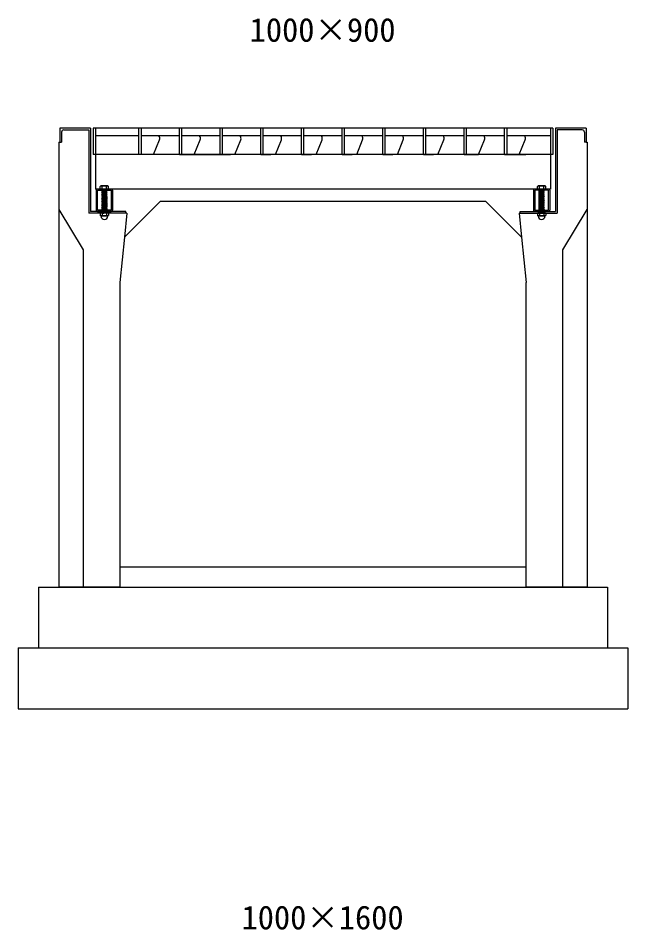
# Model space of a CAD drawing. Units: millimetres, scale not verified. Extents: x -16800 to 16800, y -5940 to 5940.
# Drawn here: x -13150 to -11650, y -2704 to -459 of the extents above; entities that cross this region are included whole.
import ezdxf
from ezdxf.enums import TextEntityAlignment as Align

# ---------------------------------------------------------------- set-up
doc = ezdxf.new("R2010")
doc.units = ezdxf.units.MM
doc.header["$LTSCALE"] = 20
doc.linetypes.add('DOTTED', pattern=[1.75, 0.25, -1.5])
for name, color, linetype, lineweight in [('0-2_HATCH', 6, 'Continuous', 25), ('0-5_OUTLINE', 3, 'Continuous', 25), ('0-6_TXT', 7, 'Continuous', 25)]:
    doc.layers.add(name, color=color, linetype=linetype, lineweight=lineweight)
doc.styles.add('ＭＳ ゴシック', font='')
doc.styles.get('ＭＳ ゴシック').set_extended_font_data('MS Gothic')

msp = doc.modelspace()

# ---------------------------------------------------------------- linework, layer by layer
at = {"layer": '0-2_HATCH'}
for p, q in [((-13043, -739.85), (-13043, -764.85)), ((-13037.5, -734.35), (-12976, -734.35)), ((-12976, -734.35), (-12976, -939.35)), ((-12971.5, -729.85), (-12971.5, -934.85)), ((-12959.5, -729.85), (-12959.5, -879.85)), ((-12852.5, -794.85), (-12852.5, -729.85)), ((-12846.5, -794.85), (-12846.5, -729.85)), ((-12752.5, -794.85), (-12752.5, -729.85)), ((-12746.5, -794.85), (-12746.5, -729.85)), ((-12652.5, -794.85), (-12652.5, -729.85)), ((-12646.5, -794.85), (-12646.5, -729.85)), ((-12552.5, -794.85), (-12552.5, -729.85)), ((-12546.5, -794.85), (-12546.5, -729.85)), ((-12452.5, -794.85), (-12452.5, -729.85)), ((-12446.5, -794.85), (-12446.5, -729.85)), ((-12352.5, -794.85), (-12352.5, -729.85)), ((-12346.5, -794.85), (-12346.5, -729.85)), ((-12252.5, -794.85), (-12252.5, -729.85)), ((-12246.5, -794.85), (-12246.5, -729.85)), ((-12152.5, -794.85), (-12152.5, -729.85)), ((-12146.5, -794.85), (-12146.5, -729.85)), ((-12052.5, -794.85), (-12052.5, -729.85)), ((-12046.5, -794.85), (-12046.5, -729.85)), ((-11952.5, -794.85), (-11952.5, -729.85)), ((-11946.5, -794.85), (-11946.5, -729.85)), ((-11839.5, -729.85), (-11839.5, -879.85)), ((-11833.5, -729.85), (-11833.5, -794.85)), ((-11827.5, -729.85), (-11827.5, -934.85)), ((-11823, -734.35), (-11823, -939.35)), ((-11761.5, -734.35), (-11823, -734.35)), ((-11756, -739.85), (-11756, -764.85)), ((-12852.5, -748.84), (-12959.5, -748.84)), ((-12752.5, -748.84), (-12846.5, -748.84)), ((-12816.5, -794.84), (-12801.93, -758.42)), ((-12652.5, -748.84), (-12746.5, -748.84)), ((-12716.5, -794.84), (-12701.93, -758.42)), ((-12552.5, -748.84), (-12646.5, -748.84)), ((-12616.5, -794.84), (-12601.93, -758.42)), ((-12452.5, -748.84), (-12546.5, -748.84)), ((-12516.5, -794.84), (-12501.93, -758.42)), ((-12352.5, -748.84), (-12446.5, -748.84)), ((-12416.5, -794.84), (-12401.93, -758.42)), ((-12252.5, -748.84), (-12346.5, -748.84)), ((-12316.5, -794.84), (-12301.93, -758.42)), ((-12152.5, -748.84), (-12246.5, -748.84)), ((-12216.5, -794.84), (-12201.93, -758.42)), ((-12052.5, -748.84), (-12146.5, -748.84)), ((-12116.5, -794.84), (-12101.93, -758.42)), ((-11952.5, -748.84), (-12046.5, -748.84)), ((-11839.5, -748.85), (-11946.5, -748.85)), ((-11916.5, -794.85), (-11901.93, -758.42)), ((-13047.5, -764.85), (-13043, -764.85)), ((-11751.5, -764.85), (-11756, -764.85)), ((-11833.5, -794.85), (-12965.5, -794.85)), ((-12752.5, -794.85), (-12627.5, -794.85)), ((-12552.5, -794.85), (-12527.5, -794.85)), ((-12452.5, -794.85), (-12427.5, -794.85)), ((-12352.5, -794.85), (-12327.5, -794.85)), ((-12252.5, -794.85), (-12227.5, -794.85)), ((-12152.5, -794.85), (-12127.5, -794.85)), ((-12052.5, -794.85), (-12027.5, -794.85)), ((-11952.5, -794.85), (-11911.5, -794.85)), ((-11946.5, -794.85), (-11900.5, -794.85)), ((-12946, -872.34), (-12948, -873.84)), ((-12948, -879.84), (-12948, -873.84)), ((-12947.67, -873.57), (-12946, -872.34)), ((-12929, -872.35), (-12946, -872.34)), ((-12943, -879.85), (-12943, -873.84)), ((-12932, -879.85), (-12932, -873.84)), ((-12927.32, -873.57), (-12929, -872.35)), ((-12927, -879.85), (-12927, -873.84)), ((-11870, -872.34), (-11872, -873.84)), ((-11872, -879.84), (-11872, -873.84)), ((-11871.67, -873.57), (-11870, -872.34)), ((-11853, -872.35), (-11870, -872.34)), ((-11867, -879.85), (-11867, -873.84)), ((-11856, -879.85), (-11856, -873.84)), ((-11851.33, -873.57), (-11853, -872.35)), ((-11851, -879.85), (-11851, -873.84)), ((-11839.5, -879.85), (-12959.5, -879.85)), ((-12957.5, -882.85), (-12957.5, -931.85)), ((-12954.5, -879.85), (-12920.5, -879.85)), ((-12927, -879.85), (-12948, -879.84)), ((-12944, -879.85), (-12931, -879.84)), ((-12944, -880.85), (-12943, -879.85)), ((-12943, -881.85), (-12944, -880.85)), ((-12944, -882.85), (-12943, -881.85)), ((-12943, -883.85), (-12944, -882.85)), ((-12944, -884.85), (-12943, -883.85)), ((-12931, -883.85), (-12944, -884.85)), ((-12943, -885.85), (-12944, -884.85)), ((-12944, -886.85), (-12943, -885.85)), ((-12931, -885.85), (-12944, -886.85)), ((-12943, -887.84), (-12944, -886.85)), ((-12944, -888.85), (-12943, -887.84)), ((-12931, -887.84), (-12944, -888.85)), ((-12943, -889.85), (-12944, -888.85)), ((-12944, -890.85), (-12943, -889.85)), ((-12931, -889.85), (-12944, -890.85)), ((-12943, -891.84), (-12944, -890.85)), ((-12931, -891.84), (-12944, -892.85)), ((-12944, -892.85), (-12943, -891.84)), ((-12931, -893.85), (-12944, -894.85)), ((-12943, -895.84), (-12944, -894.85)), ((-12944, -896.84), (-12943, -895.84)), ((-12931, -895.85), (-12944, -896.85)), ((-12943, -897.84), (-12944, -896.84)), ((-12932, -880.85), (-12931, -879.85)), ((-12931, -881.85), (-12932, -880.85)), ((-12932, -884.85), (-12931, -883.85)), ((-12931, -885.85), (-12932, -884.85)), ((-12932, -886.85), (-12931, -885.85)), ((-12931, -887.84), (-12932, -886.85)), ((-12932, -888.85), (-12931, -887.84)), ((-12931, -889.85), (-12932, -888.85)), ((-12932, -892.85), (-12931, -891.84)), ((-12931, -893.85), (-12932, -892.85)), ((-12932, -894.85), (-12931, -893.85)), ((-12931, -895.84), (-12932, -894.85)), ((-12932, -896.85), (-12931, -895.85)), ((-12932, -896.85), (-12931, -897.85)), ((-12917.5, -882.85), (-12917.5, -931.85)), ((-11881.5, -882.85), (-11881.5, -931.85)), ((-11844.5, -879.85), (-11878.5, -879.85)), ((-11851, -879.85), (-11872, -879.84)), ((-11868, -879.85), (-11855, -879.84)), ((-11868, -880.85), (-11867, -879.85)), ((-11867, -881.85), (-11868, -880.85)), ((-11868, -882.85), (-11867, -881.85)), ((-11867, -883.85), (-11868, -882.85)), ((-11868, -884.85), (-11867, -883.85)), ((-11855, -883.85), (-11868, -884.85)), ((-11867, -885.85), (-11868, -884.85)), ((-11868, -886.85), (-11867, -885.85)), ((-11855, -885.85), (-11868, -886.85)), ((-11867, -887.84), (-11868, -886.85)), ((-11868, -888.85), (-11867, -887.84)), ((-11855, -887.84), (-11868, -888.85)), ((-11867, -889.85), (-11868, -888.85)), ((-11868, -890.85), (-11867, -889.85)), ((-11855, -889.85), (-11868, -890.85)), ((-11867, -891.84), (-11868, -890.85)), ((-11855, -891.84), (-11868, -892.85)), ((-11868, -892.85), (-11867, -891.84)), ((-11855, -893.85), (-11868, -894.85)), ((-11867, -895.84), (-11868, -894.85)), ((-11868, -896.84), (-11867, -895.84)), ((-11855, -895.85), (-11868, -896.85)), ((-11867, -897.84), (-11868, -896.84)), ((-11856, -880.85), (-11855, -879.85)), ((-11855, -881.85), (-11856, -880.85)), ((-11856, -884.85), (-11855, -883.85)), ((-11855, -885.85), (-11856, -884.85)), ((-11856, -886.85), (-11855, -885.85)), ((-11855, -887.84), (-11856, -886.85)), ((-11856, -888.85), (-11855, -887.84)), ((-11855, -889.85), (-11856, -888.85)), ((-11856, -892.85), (-11855, -891.84)), ((-11855, -893.85), (-11856, -892.85)), ((-11856, -894.85), (-11855, -893.85)), ((-11855, -895.84), (-11856, -894.85)), ((-11856, -896.85), (-11855, -895.85)), ((-11856, -896.85), (-11855, -897.85)), ((-11841.5, -882.85), (-11841.5, -931.85)), ((-12931, -897.84), (-12944, -898.84)), ((-12944, -898.84), (-12943, -897.84)), ((-12943, -899.84), (-12944, -898.84)), ((-12931, -899.84), (-12944, -900.84)), ((-12944, -900.84), (-12943, -899.84)), ((-12943, -901.84), (-12944, -900.84)), ((-12931, -901.84), (-12944, -902.84)), ((-12944, -902.84), (-12943, -901.84)), ((-12943, -903.84), (-12944, -902.84)), ((-12931, -903.84), (-12944, -904.84)), ((-12944, -904.84), (-12943, -903.84)), ((-12943, -905.84), (-12944, -904.84)), ((-12931, -905.84), (-12944, -906.84)), ((-12944, -906.84), (-12943, -905.84)), ((-12943, -907.84), (-12944, -906.84)), ((-12931, -907.84), (-12944, -908.84)), ((-12944, -908.84), (-12943, -907.84)), ((-12943, -909.84), (-12944, -908.84)), ((-12931, -909.84), (-12944, -910.84)), ((-12944, -910.84), (-12943, -909.84)), ((-12943, -911.84), (-12944, -910.84)), ((-12931, -911.84), (-12944, -912.84)), ((-12944, -912.84), (-12943, -911.84)), ((-12943, -913.84), (-12944, -912.84)), ((-12931, -913.84), (-12944, -914.84)), ((-12944, -914.84), (-12943, -913.84)), ((-12943, -915.84), (-12944, -914.84)), ((-12931, -915.84), (-12944, -916.84)), ((-12944, -916.84), (-12943, -915.84)), ((-12943, -917.84), (-12944, -916.84)), ((-12931, -917.84), (-12944, -918.84)), ((-12944, -918.84), (-12943, -917.84)), ((-12943, -919.84), (-12944, -918.84)), ((-12931, -919.84), (-12944, -920.84)), ((-12944, -920.84), (-12943, -919.84)), ((-12932, -898.84), (-12931, -897.84)), ((-12932, -898.84), (-12931, -899.84)), ((-12932, -900.84), (-12931, -899.84)), ((-12932, -900.84), (-12931, -901.84)), ((-12932, -902.84), (-12931, -901.84)), ((-12932, -902.84), (-12931, -903.84)), ((-12932, -904.84), (-12931, -903.84)), ((-12932, -904.84), (-12931, -905.84)), ((-12932, -906.84), (-12931, -905.84)), ((-12932, -906.84), (-12931, -907.84)), ((-12932, -908.84), (-12931, -907.84)), ((-12932, -908.84), (-12931, -909.84)), ((-12932, -910.84), (-12931, -909.84)), ((-12932, -910.84), (-12931, -911.84)), ((-12932, -912.84), (-12931, -911.84)), ((-12932, -912.84), (-12931, -913.84)), ((-12932, -914.84), (-12931, -913.84)), ((-12932, -914.84), (-12931, -915.84)), ((-12932, -916.84), (-12931, -915.84)), ((-12932, -916.84), (-12931, -917.84)), ((-12932, -918.84), (-12931, -917.84)), ((-12932, -918.84), (-12931, -919.85)), ((-12932, -920.84), (-12931, -919.84)), ((-11855, -897.84), (-11868, -898.84)), ((-11868, -898.84), (-11867, -897.84)), ((-11867, -899.84), (-11868, -898.84)), ((-11855, -899.84), (-11868, -900.84)), ((-11868, -900.84), (-11867, -899.84)), ((-11867, -901.84), (-11868, -900.84)), ((-11855, -901.84), (-11868, -902.84)), ((-11868, -902.84), (-11867, -901.84)), ((-11867, -903.84), (-11868, -902.84)), ((-11855, -903.84), (-11868, -904.84)), ((-11868, -904.84), (-11867, -903.84)), ((-11867, -905.84), (-11868, -904.84)), ((-11855, -905.84), (-11868, -906.84)), ((-11868, -906.84), (-11867, -905.84)), ((-11867, -907.84), (-11868, -906.84)), ((-11855, -907.84), (-11868, -908.84)), ((-11868, -908.84), (-11867, -907.84)), ((-11867, -909.84), (-11868, -908.84)), ((-11855, -909.84), (-11868, -910.84)), ((-11868, -910.84), (-11867, -909.84)), ((-11867, -911.84), (-11868, -910.84)), ((-11855, -911.84), (-11868, -912.84)), ((-11868, -912.84), (-11867, -911.84)), ((-11867, -913.84), (-11868, -912.84)), ((-11855, -913.84), (-11868, -914.84)), ((-11868, -914.84), (-11867, -913.84)), ((-11867, -915.84), (-11868, -914.84)), ((-11855, -915.84), (-11868, -916.84)), ((-11868, -916.84), (-11867, -915.84)), ((-11867, -917.84), (-11868, -916.84)), ((-11855, -917.84), (-11868, -918.84)), ((-11868, -918.84), (-11867, -917.84)), ((-11867, -919.84), (-11868, -918.84)), ((-11855, -919.84), (-11868, -920.84)), ((-11868, -920.84), (-11867, -919.84)), ((-11856, -898.84), (-11855, -897.84)), ((-11856, -898.84), (-11855, -899.84)), ((-11856, -900.84), (-11855, -899.84)), ((-11856, -900.84), (-11855, -901.84)), ((-11856, -902.84), (-11855, -901.84)), ((-11856, -902.84), (-11855, -903.84)), ((-11856, -904.84), (-11855, -903.84)), ((-11856, -904.84), (-11855, -905.84)), ((-11856, -906.84), (-11855, -905.84)), ((-11856, -906.84), (-11855, -907.84)), ((-11856, -908.84), (-11855, -907.84)), ((-11856, -908.84), (-11855, -909.84)), ((-11856, -910.84), (-11855, -909.84)), ((-11856, -910.84), (-11855, -911.84)), ((-11856, -912.84), (-11855, -911.84)), ((-11856, -912.84), (-11855, -913.84)), ((-11856, -914.84), (-11855, -913.84)), ((-11856, -914.84), (-11855, -915.84)), ((-11856, -916.84), (-11855, -915.84)), ((-11856, -916.84), (-11855, -917.84)), ((-11856, -918.84), (-11855, -917.84)), ((-11856, -918.84), (-11855, -919.85)), ((-11856, -920.84), (-11855, -919.84)), ((-12954.5, -934.85), (-12920.5, -934.85)), ((-12946.84, -939.35), (-12947.71, -939.99)), ((-12947.71, -939.99), (-12947.7, -945.18)), ((-12928.16, -939.34), (-12946.84, -939.35)), ((-12943, -921.84), (-12944, -920.84)), ((-12931, -921.84), (-12944, -922.84)), ((-12944, -922.84), (-12943, -921.84)), ((-12943, -923.84), (-12944, -922.84)), ((-12931, -923.85), (-12944, -924.85)), ((-12944, -924.85), (-12943, -923.85)), ((-12943, -925.85), (-12944, -924.85)), ((-12930.99, -925.85), (-12943.99, -926.85)), ((-12943.99, -926.85), (-12942.99, -925.85)), ((-12942.99, -927.85), (-12943.99, -926.85)), ((-12930.99, -927.85), (-12943.99, -928.85)), ((-12943.99, -928.85), (-12942.99, -927.85)), ((-12942.99, -929.85), (-12943.99, -928.85)), ((-12930.99, -929.85), (-12943.99, -930.85)), ((-12943.99, -930.85), (-12942.99, -929.85)), ((-12942.99, -931.85), (-12943.99, -930.85)), ((-12943.99, -932.85), (-12942.99, -931.85)), ((-12942.99, -933.85), (-12943.99, -932.85)), ((-12943.99, -938.85), (-12942.99, -937.85)), ((-12943.5, -939.35), (-12943.99, -938.85)), ((-12943.98, -934.86), (-12942.98, -933.86)), ((-12942.98, -935.86), (-12943.98, -934.86)), ((-12943.98, -936.86), (-12942.98, -935.86)), ((-12942.98, -937.86), (-12943.98, -936.86)), ((-12942.6, -939.99), (-12942.6, -945.18)), ((-12932.4, -939.99), (-12932.4, -945.18)), ((-12932, -920.84), (-12931, -921.84)), ((-12932, -922.84), (-12931, -921.84)), ((-12932, -922.84), (-12930.99, -923.85)), ((-12932, -924.85), (-12931, -923.85)), ((-12932, -924.85), (-12930.99, -925.85)), ((-12931.99, -926.85), (-12930.99, -925.85)), ((-12931.99, -926.85), (-12930.99, -927.85)), ((-12931.99, -928.85), (-12930.99, -927.85)), ((-12931.99, -928.85), (-12930.99, -929.85)), ((-12931.99, -930.85), (-12930.99, -929.85)), ((-12931.99, -930.85), (-12930.99, -931.85)), ((-12931.99, -932.85), (-12930.99, -931.85)), ((-12931.99, -932.85), (-12930.98, -933.86)), ((-12931.99, -938.85), (-12930.99, -937.85)), ((-12931.99, -938.85), (-12931.5, -939.35)), ((-12931.98, -934.86), (-12930.98, -933.86)), ((-12931.98, -934.86), (-12930.98, -935.86)), ((-12931.98, -936.86), (-12930.98, -935.86)), ((-12931.98, -936.86), (-12930.98, -937.86)), ((-12928.16, -939.34), (-12927.29, -939.99)), ((-12927.29, -939.99), (-12927.29, -945.18)), ((-12882.45, -939.35), (-12888.39, -998.73)), ((-11916.55, -939.35), (-11910.61, -998.73)), ((-11844.5, -934.85), (-11878.5, -934.85)), ((-11870.84, -939.35), (-11871.71, -939.99)), ((-11871.71, -939.99), (-11871.71, -945.18)), ((-11852.16, -939.34), (-11870.84, -939.35)), ((-11867, -921.84), (-11868, -920.84)), ((-11855, -921.84), (-11868, -922.84)), ((-11868, -922.84), (-11867, -921.84)), ((-11867, -923.84), (-11868, -922.84)), ((-11855, -923.85), (-11868, -924.85)), ((-11868, -924.85), (-11867, -923.85)), ((-11867, -925.85), (-11868, -924.85)), ((-11854.99, -925.85), (-11867.99, -926.85)), ((-11867.99, -926.85), (-11866.99, -925.85)), ((-11866.99, -927.85), (-11867.99, -926.85)), ((-11854.99, -927.85), (-11867.99, -928.85)), ((-11867.99, -928.85), (-11866.99, -927.85)), ((-11866.99, -929.85), (-11867.99, -928.85)), ((-11854.99, -929.85), (-11867.99, -930.85)), ((-11867.99, -930.85), (-11866.99, -929.85)), ((-11866.99, -931.85), (-11867.99, -930.85)), ((-11867.99, -932.85), (-11866.99, -931.85)), ((-11866.99, -933.85), (-11867.99, -932.85)), ((-11867.99, -934.86), (-11866.99, -933.86)), ((-11866.99, -935.86), (-11867.99, -934.86)), ((-11867.99, -938.85), (-11866.99, -937.85)), ((-11867.5, -939.35), (-11867.99, -938.85)), ((-11867.98, -936.86), (-11866.98, -935.86)), ((-11866.98, -937.86), (-11867.98, -936.86)), ((-11866.6, -939.99), (-11866.6, -945.18)), ((-11856.4, -939.99), (-11856.4, -945.18)), ((-11856, -920.84), (-11855, -921.84)), ((-11856, -922.84), (-11855, -921.84)), ((-11856, -922.84), (-11855, -923.85)), ((-11856, -924.85), (-11855, -923.85)), ((-11856, -924.85), (-11854.99, -925.85)), ((-11855.99, -926.85), (-11854.99, -925.85)), ((-11855.99, -926.85), (-11854.99, -927.85)), ((-11855.99, -928.85), (-11854.99, -927.85)), ((-11855.99, -928.85), (-11854.99, -929.85)), ((-11855.99, -930.85), (-11854.99, -929.85)), ((-11855.99, -930.85), (-11854.99, -931.85)), ((-11855.99, -932.85), (-11854.99, -931.85)), ((-11855.99, -932.85), (-11854.98, -933.86)), ((-11855.99, -938.85), (-11854.99, -937.85)), ((-11855.99, -938.85), (-11855.5, -939.35)), ((-11855.98, -934.86), (-11854.98, -933.86)), ((-11855.98, -934.86), (-11854.98, -935.86)), ((-11855.98, -936.86), (-11854.98, -935.86)), ((-11855.98, -936.86), (-11854.98, -937.86)), ((-11852.16, -939.34), (-11851.29, -939.99)), ((-11851.29, -939.99), (-11851.29, -945.18)), ((-12946.01, -946.15), (-12947.7, -945.18)), ((-12946.01, -946.47), (-12946.01, -946.15)), ((-12928.99, -946.15), (-12946.01, -946.15)), ((-12928.99, -946.47), (-12946.01, -946.47)), ((-12928.99, -946.15), (-12927.29, -945.18)), ((-12928.99, -946.47), (-12928.99, -946.15)), ((-11870.01, -946.15), (-11871.71, -945.18)), ((-11870.01, -946.47), (-11870.01, -946.15)), ((-11852.99, -946.15), (-11870.01, -946.15)), ((-11852.99, -946.47), (-11870.01, -946.47)), ((-11852.99, -946.15), (-11851.29, -945.18)), ((-11852.99, -946.47), (-11852.99, -946.15))]:
    msp.add_line(p, q, dxfattribs=at)
at = {"layer": '0-2_HATCH', "linetype": 'DOTTED'}
for p, q in [((-12931, -879.85), (-12944, -880.85)), ((-12931, -881.85), (-12944, -882.85)), ((-11855, -879.85), (-11868, -880.85)), ((-11855, -881.85), (-11868, -882.85)), ((-12930.99, -931.85), (-12943.99, -932.85)), ((-12930.99, -937.85), (-12943.99, -938.85)), ((-12930.98, -933.86), (-12943.98, -934.86)), ((-12930.98, -935.86), (-12943.98, -936.86)), ((-12943.5, -939.35), (-12931.5, -939.35)), ((-11854.99, -931.85), (-11867.99, -932.85)), ((-11854.98, -933.86), (-11867.99, -934.86)), ((-11854.99, -937.85), (-11867.99, -938.85)), ((-11854.98, -935.86), (-11867.98, -936.86)), ((-11867.5, -939.35), (-11855.5, -939.35))]:
    msp.add_line(p, q, dxfattribs=at)
at = {"layer": '0-2_HATCH'}
for points in [[(-11833.5, -729.85), (-12965.5, -729.85), (-12965.5, -794.85)], [(-12046.5, -794.84), (-12016.5, -794.84), (-12001.93, -758.42)], [(-12944, -894.85), (-12943, -893.85), (-12944, -892.85)], [(-12931, -883.85), (-12932, -882.85), (-12931, -881.85)], [(-12931, -891.84), (-12932, -890.84), (-12931, -889.85)], [(-11868, -894.85), (-11867, -893.85), (-11868, -892.85)], [(-11855, -883.85), (-11856, -882.85), (-11855, -881.85)], [(-11855, -891.84), (-11856, -890.84), (-11855, -889.85)], [(-12882.45, -939.35), (-12884.5, -939.35), (-12976, -939.35)], [(-12884.5, -939.35), (-12884.5, -934.85), (-12971.5, -934.85)], [(-11916.55, -939.35), (-11914.5, -939.35), (-11823, -939.35)], [(-11914.5, -939.35), (-11914.5, -934.85), (-11827.5, -934.85)]]:
    msp.add_lwpolyline(points, dxfattribs=at)
for points in [[(-12920.7, -883.05), (-12920.7, -931.65), (-12954.3, -931.65), (-12954.3, -883.05)], [(-11878.3, -883.05), (-11878.3, -931.65), (-11844.7, -931.65), (-11844.7, -883.05)]]:
    msp.add_lwpolyline(points, close=True, dxfattribs=at)
for centre, radius, start, end in [((-13037.5, -739.85), 5.5, 90, 180), ((-11761.5, -739.85), 5.5, 0, 90), ((-12811.12, -754.74), 9.9, 338.19859, 36.58107), ((-12711.12, -754.74), 9.9, 338.19859, 36.58107), ((-12611.12, -754.74), 9.9, 338.19859, 36.58107), ((-12511.12, -754.74), 9.9, 338.19859, 36.58107), ((-12411.12, -754.74), 9.9, 338.19859, 36.58107), ((-12311.12, -754.74), 9.9, 338.19859, 36.58107), ((-12211.12, -754.74), 9.9, 338.19859, 36.58107), ((-12111.12, -754.74), 9.9, 338.19859, 36.58107), ((-12011.12, -754.74), 9.9, 338.19859, 36.58107), ((-11911.12, -754.75), 9.9, 338.19859, 36.58107), ((-12945.5, -876.47), 3.62, 46.39563, 133.60437), ((-12937.5, -888.47), 15.62, 69.39075, 110.60925), ((-12929.5, -876.47), 3.62, 46.39563, 133.60437), ((-11869.5, -876.47), 3.62, 46.39563, 133.60437), ((-11861.5, -888.47), 15.62, 69.39075, 110.60925), ((-11853.5, -876.47), 3.62, 46.39563, 133.60437), ((-12954.5, -882.85), 3, 90, 180), ((-12920.5, -882.85), 3, 0, 90), ((-11878.5, -882.85), 3, 90, 180), ((-11844.5, -882.85), 3, 0, 90), ((-12954.5, -931.85), 3, 180, 270), ((-12945.15, -944.69), 5.35, 61.49832, 118.50684), ((-12937.5, -959.76), 20.42, 75.52621, 104.47362), ((-12929.85, -944.69), 5.35, 61.49231, 118.50169), ((-12920.5, -931.85), 3, 270, 0), ((-11878.5, -931.85), 3, 180, 270), ((-11869.15, -944.69), 5.35, 61.49832, 118.50684), ((-11861.5, -959.76), 20.42, 75.52621, 104.47362), ((-11853.85, -944.69), 5.35, 61.49231, 118.50169), ((-11844.5, -931.85), 3, 270, 0), ((-12945.15, -940.48), 5.35, 241.49843, 298.50089), ((-12937.5, -946.47), 8.19, 180, 359.99995), ((-12937.5, -925.41), 20.42, 255.52638, 284.47374), ((-12929.85, -940.48), 5.35, 241.49989, 298.5), ((-11869.15, -940.48), 5.35, 241.49843, 298.50089), ((-11861.5, -946.47), 8.19, 180, 359.99995), ((-11861.5, -925.41), 20.42, 255.52638, 284.47374), ((-11853.85, -940.48), 5.35, 241.49989, 298.5)]:
    msp.add_arc(centre, radius, start, end, dxfattribs=at)
at = {"layer": '0-5_OUTLINE'}
for p, q in [((-13047.5, -729.85), (-13047.5, -764.85)), ((-12971.5, -729.85), (-13047.5, -729.85)), ((-11751.5, -729.85), (-11827.5, -729.85)), ((-11751.5, -729.85), (-11751.5, -764.85)), ((-13049.5, -764.85), (-13047.5, -764.85)), ((-13049.5, -764.85), (-13049.5, -1859.85)), ((-11751.5, -764.85), (-11749.5, -764.85)), ((-11749.5, -764.85), (-11749.5, -1859.85)), ((-12799.5, -909.85), (-11999.5, -909.85)), ((-11999.5, -909.85), (-11910.61, -998.73)), ((-13049.5, -929.85), (-12989.5, -1029.85)), ((-11809.5, -1029.85), (-11749.5, -929.85)), ((-11910.61, -998.73), (-11899.5, -1109.85)), ((-12989.5, -1029.85), (-12989.5, -1859.85)), ((-11809.5, -1859.85), (-11809.5, -1029.85)), ((-12899.5, -1109.85), (-12899.5, -1859.85)), ((-11899.5, -1859.85), (-11899.5, -1109.85)), ((-12899.5, -1809.85), (-11899.5, -1809.85)), ((-13099.5, -1859.85), (-13099.5, -2009.85)), ((-13099.5, -1859.85), (-11699.5, -1859.85)), ((-12899.5, -1859.85), (-13049.5, -1859.85)), ((-11749.5, -1859.85), (-11899.5, -1859.85)), ((-11699.5, -1859.85), (-11699.5, -2009.85)), ((-13149.5, -2009.85), (-13149.5, -2159.85)), ((-13149.5, -2009.85), (-11649.5, -2009.85)), ((-11649.5, -2009.85), (-11649.5, -2159.85)), ((-13149.5, -2159.85), (-11649.5, -2159.85))]:
    msp.add_line(p, q, dxfattribs=at)
msp.add_lwpolyline([(-12799.5, -909.85), (-12888.39, -998.73), (-12899.5, -1109.85)], dxfattribs=at)

# ---------------------------------------------------------------- texts
at = {"layer": '0-6_TXT', "style": 'ＭＳ ゴシック'}
for s, p in [('1000×900', (-12580, -534.84)), ('1000×1600', (-12600, -2720.35))]:
    msp.add_text(s, height=58.65, dxfattribs=at).set_placement(p, align=Align.BOTTOM_LEFT)

doc.saveas('drawing.dxf')
